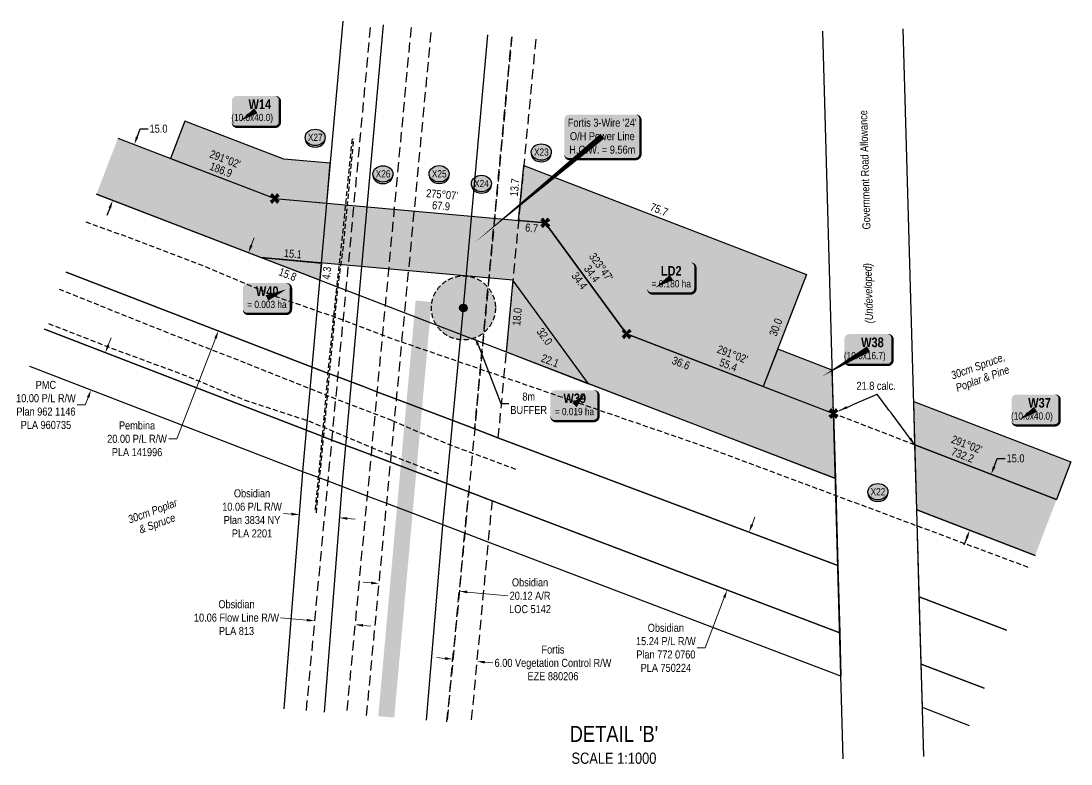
# Model space of a CAD drawing. Extents: x 633209 to 644713, y 5826006 to 5832721.
# Drawn here: x 642432 to 643743, y 5830528 to 5831455 of the extents above; entities that cross this region are included whole.
import ezdxf
from ezdxf.enums import TextEntityAlignment as Align

# ---------------------------------------------------------------- set-up
doc = ezdxf.new("R2010")
doc.units = 0
doc.header["$LTSCALE"] = 5
doc.header["$PDSIZE"] = 0.5
for name, pattern in [('0', [1, 1, 0]), ('DASHED4', [1.875, 1.25, -0.625]), ('foc-ACCESSROAD', [3.75, 2.5, -1.25]), ('foc-FLOWLINE', [3.75, 2.5, -1.25]), ('foc-TRAV', [1.875, 1.25, -0.625]), ('POWERLINE5', [7.8, 2.4, -0.6, 0.6, -0.6, 0.6, -0.6, 2.4]), ('UG_PIPE', [1.875, 1.25, -0.625])]:
    doc.linetypes.add(name, pattern=pattern)
doc.layers.get('Defpoints').update_dxf_attribs({"color": 9})
for name, color, linetype in [('AS-PIPE-UG', 44, 'UG_PIPE'), ('AS-POWER', 104, 'foc-POWER'), ('AS-POWER-EXISTING', 72, 'POWERLINE5'), ('AS-ROADS', 254, 'Continuous'), ('C-AR', 13, 'foc-ACCESSROAD'), ('C-FLOWLINE', 13, 'foc-FLOWLINE'), ('C-RW', 13, 'Continuous'), ('CG-NOTES', 7, 'Continuous'), ('DETAIL-T', 7, 'Continuous'), ('F-EZE', 190, 'foc-FLOWLINE'), ('F-RW', 190, 'Continuous'), ('L-BD1', 253, 'Continuous'), ('L-MON', 1, 'Continuous'), ('L-ROAD-T', 7, 'Continuous'), ('L-SEC', 7, 'Continuous'), ('P-CROSSINGS', 250, 'Continuous'), ('P-PROPOSED', 10, 'Continuous'), ('P-PROPOSED-H', 21, 'Continuous'), ('P-TEMP-BLOCKS', 250, 'Continuous'), ('P-TEMP-H', 41, 'Continuous'), ('P-TEMP_LOG DECK', 46, 'Continuous'), ('P-TEMP_WORKSPACE', 46, 'Continuous'), ('P-TRAV', 4, 'foc-TRAV'), ('P-TXT', 4, 'Continuous'), ('T-BUSH-T', 110, 'Continuous')]:
    doc.layers.add(name, color=color, linetype=linetype)
for name, color, linetype, lineweight in [('C-AR-T', 13, 'Continuous', 9), ('C-FLOWLINE-T', 13, 'Continuous', 9), ('C-RW-T', 13, 'Continuous', 9), ('F-EZE-T', 190, 'Continuous', 9), ('F-RW-T', 190, 'Continuous', 9), ('P-TEMP-T', 46, 'Continuous', 18), ('T-TEXT', 48, 'Continuous', 18)]:
    doc.layers.add(name, color=color, linetype=linetype, lineweight=lineweight)
doc.layers.add('P-POWER BUFFER', color=7, linetype='DASHED4', true_color=0x007000)
doc.layers.add('P-POWER BUFFER-T', color=7, linetype='Continuous', true_color=0x007000)
doc.layers.add('P-POWER BUFFER-H', color=7, linetype='0', true_color=0x8aff8a, transparency=0.7)
doc.styles.add('175L', font='ARIALN.TTF', dxfattribs={"height": 20})
doc.styles.add('80', font='ARIALN.TTF', dxfattribs={"height": 10})
doc.styles.add('80CG', font='ARIALN.TTF', dxfattribs={"height": 10})
doc.styles.add('80L', font='ARIALN.TTF', dxfattribs={"height": 10})
doc.styles.add('80LS', font='ARIALNI.TTF', dxfattribs={"height": 10})
doc.styles.add('BOLD', font='ARIALNB.TTF')
doc.styles.add('Crossing', font='ARIALN.TTF', dxfattribs={"height": 10})
doc.styles.add('foc-LtypeFont', font='ARIALN.TTF', dxfattribs={"height": 7.35})
doc.styles.add('MtXpl_Arial_Narrow', font='ARIALNI.TTF')
doc.linetypes.add('foc-POWER', pattern='A,6,-1,["P",foc-LtypeFont,S=0.2,R=0,X=-0.625,Y=-0.75],-1.24,4', length=12.24)
doc.dimstyles.new('Compass 5 000', dxfattribs={"dimscale": 5, "dimtxt": 9, "dimasz": 2, "dimexe": 0.2, "dimexo": 0.0625, "dimgap": 0.5, "dimtad": 0, "dimtih": 1, "dimtoh": 1, "dimzin": 0, "dimdsep": 46, "dimtxsty": '80CG', "dimcen": 0.1, "dimse1": 1, "dimse2": 1, "dimclrd": 256, "dimclrt": 256, "dimaunit": 1, "dimadec": 4, "dimazin": 0, "dimtfac": 0.06, "dimtofl": 0, "dimtmove": 0, "dimatfit": 1, "dimfxl": 0.2, "dimtolj": 1, "dimtzin": 0, "dimlwd": -1, "dimarcsym": 0})

# ---------------------------------------------------------------- blocks, each defined once
blk = doc.blocks.new('POWERPOLE')
h = blk.add_hatch(color=255)
edge = h.paths.add_edge_path()
edge.add_arc((0, 0), 0.96, 0, 360)
at = {"linetype": 'Continuous'}
for p, q in [((0.68, -0.68), (-0.68, 0.68)), ((-0.68, -0.68), (0.68, 0.68))]:
    blk.add_line(p, q, dxfattribs=at)
blk.add_circle((0, 0), 0.96, dxfattribs=at)
blk = doc.blocks.new('label_road_undeveloped')
at = {"layer": 'L-ROAD-T', "style": '80L'}
blk.add_text('Government Road Allowance', height=10, dxfattribs=at).set_placement((0, 0), align=Align.MIDDLE_CENTER)
at = {"layer": 'T-TEXT', "style": '80LS'}
blk.add_text('(Undeveloped)', height=10, dxfattribs=at).set_placement((-154.2, 0), align=Align.MIDDLE_CENTER)
blk = doc.blocks.new('*U563')
at = {"true_color": 0xff8aff}
h = blk.add_hatch(color=211, dxfattribs=at)
edge = h.paths.add_edge_path()
edge.add_line((-24, -20), (24, -20))
edge.add_arc((24, -14), 6, 270, 360)
edge.add_line((30, -14), (30, 12.5))
edge.add_arc((24, 12.5), 6, 0, 90)
edge.add_line((24, 18.5), (-24, 18.5))
edge.add_arc((-24, 12.5), 6, 90, 180)
edge.add_line((-30, 12.5), (-30, -14))
edge.add_arc((-24, -14), 6, 180, 270)
at = {"color": 250, "flags": 128}
blk.add_lwpolyline([(-24, -20, 3, 3, 0), (24, -20, 3, 3, 0.414214), (30, -14, 3, 3, 0), (30, 12.5, 3, 0, 0.414214), (24, 18.5, 0, 0, 0), (-24, 18.5, 0, 0, 0.414214), (-30, 12.5, 0, 0, 0), (-30, -14, 0, 3, 0.414214)], format="xyseb", close=True, dxfattribs=at)
at = {"flags": 128}
blk.add_lwpolyline([(-20.1, -12.9, 0, 7.5, 0), (0, 0, 0, 0, 0)], format="xyseb", dxfattribs=at)
at = {"color": 250}
for tag, p, height, style in [('TEMP_AREA_W1_001', (-9.2, 2.2), 12, 'BOLD'), ('ENTER_TEXT_001', (-30.7, -12.8), 9, '80')]:
    blk.add_attdef(tag, p, '', height=height, dxfattribs=dict(at, style=style))
blk = doc.blocks.new('TEMP')
h = blk.add_hatch(color=255)
h.dxf.hatch_style = 1
h.paths.add_polyline_path([(-1.15, -0.67), (-0.67, -0.67), (-0.67, -1.15), (0, -0.25), (0.67, -1.15), (0.67, -0.67), (1.15, -0.67), (0.25, 0), (1.15, 0.67), (0.67, 0.67), (0.67, 1.15), (0, 0.25), (-0.67, 1.15), (-0.67, 0.67), (-1.15, 0.67), (-0.25, 0)])
h.paths.add_polyline_path([(0.57, 0.85), (0.57, 0.57), (0.85, 0.57), (0.08, 0), (0.85, -0.57), (0.57, -0.57), (0.57, -0.85), (0, -0.08), (-0.57, -0.85), (-0.57, -0.57), (-0.85, -0.57), (-0.08, 0), (-0.85, 0.57), (-0.57, 0.57), (-0.57, 0.85), (0, 0.08)], flags=16)
h = blk.add_hatch(color=1)
h.dxf.hatch_style = 1
h.paths.add_polyline_path([(-0.07, -0.01), (-0.08, 0), (-0.85, -0.57), (-0.57, -0.57), (-0.57, -0.85), (0.07, 0.01), (0.08, 0), (0.85, 0.57), (0.57, 0.57), (0.57, 0.85)])
at = {"color": 1}
for p, q in [((-0.08, 0), (0.08, 0)), ((0, 0.08), (0, -0.08))]:
    blk.add_line(p, q, dxfattribs=at)
at = {"color": 255, "flags": 128}
blk.add_lwpolyline([(-0.25, 0), (-1.15, 0.67), (-0.67, 0.67), (-0.67, 1.15), (0, 0.25), (0.67, 1.15), (0.67, 0.67), (1.15, 0.67), (0.25, 0), (1.15, -0.67), (0.67, -0.67), (0.67, -1.15), (0, -0.25), (-0.67, -1.15), (-0.67, -0.67), (-1.15, -0.67)], close=True, dxfattribs=at)
at = {"color": 1, "flags": 128}
blk.add_lwpolyline([(-0.08, 0), (-0.85, 0.57), (-0.57, 0.57), (-0.57, 0.85), (0, 0.08), (0.57, 0.85), (0.57, 0.57), (0.85, 0.57), (0.08, 0), (0.85, -0.57), (0.57, -0.57), (0.57, -0.85), (0, -0.08), (-0.57, -0.85), (-0.57, -0.57), (-0.85, -0.57)], close=True, dxfattribs=at)
blk = doc.blocks.new('xing2')
h = blk.add_hatch(color=50)
h.dxf.hatch_style = 1
edge = h.paths.add_edge_path()
edge.add_ellipse((0, 0), major_axis=(-12.5, 0), ratio=0.816297, start_angle=0, end_angle=360)
h = blk.add_hatch(color=250)
h.dxf.hatch_style = 1
edge = h.paths.add_edge_path()
edge.add_ellipse((0, -2), major_axis=(-12.5, 0), ratio=0.816297, start_angle=0, end_angle=180)
edge.add_line((12.5, -2), (12.5, 0))
edge.add_ellipse((0, 0), major_axis=(-12.5, 0), ratio=0.816297, start_angle=0, end_angle=180, ccw=False)
edge.add_line((-12.5, 0), (-12.5, -2))
at = {"color": 250}
blk.add_ellipse((0, 0), major_axis=(-12.5, 0), ratio=0.816297, dxfattribs=at)
blk.add_ellipse((0, -2), major_axis=(-12.5, 0), ratio=0.816297, start_param=0, end_param=3.141593, dxfattribs=at)
at = {"color": 250, "style": 'Crossing'}
blk.add_attdef('CROSSING', text='', height=9, dxfattribs=at).set_placement((0.1, 0), align=Align.MIDDLE_CENTER)
at = {"color": 250, "style": 'Crossing', "flags": 1}
for tag, p in [('OWNER', (0.1, -12.5)), ('DESCRIPTION', (0.1, -25.8)), ('LOCATION', (0.1, -39.3)), ('DWG_REF', (0.1, -52.8))]:
    blk.add_attdef(tag, text='', height=9, dxfattribs=at).set_placement(p, align=Align.MIDDLE_CENTER)
blk = doc.blocks.new('*U579')
h = blk.add_hatch(color=255)
edge = h.paths.add_edge_path()
edge.add_line((-41.5, -28.5), (41.5, -28.5))
edge.add_arc((41.5, -22.5), 6, 270, 360)
edge.add_line((47.5, -22.5), (47.5, 21))
edge.add_arc((41.5, 21), 6, 0, 90)
edge.add_line((41.5, 27), (-41.5, 27))
edge.add_arc((-41.5, 21), 6, 90, 180)
edge.add_line((-47.5, 21), (-47.5, -22.5))
edge.add_arc((-41.5, -22.5), 6, 180, 270)
at = {"color": 104, "flags": 128}
blk.add_lwpolyline([(-41.5, -28.5, 3, 3, 0), (41.5, -28.5, 3, 3, 0.414214), (47.5, -22.5, 3, 3, 0), (47.5, 21, 3, 0, 0.414214), (41.5, 27, 0, 0, 0), (-41.5, 27, 0, 0, 0.414214), (-47.5, 21, 0, 0, 0), (-47.5, -22.5, 0, 3, 0.414214)], format="xyseb", close=True, dxfattribs=at)
blk.add_lwpolyline([(-161.3, -134.2, 0, 7.5, 0), (0, 0, 0, 0, 0)], format="xyseb", dxfattribs=at)
at = {"color": 104, "style": '80'}
blk.add_attdef('ENTER_TEXT_001', (-26.8, -4.9), '', height=10, dxfattribs=at)
blk = doc.blocks.new('*D580')
at = {"layer": 'C-RW-T', "transparency": 16777216}
for p, q in [((642769.3, 5830839.6), (642759.3, 5830840.4)), ((642839.2, 5830834.1), (642849.1, 5830833.3))]:
    blk.add_line(p, q, dxfattribs=at)
for points in [[(642769.4, 5830841.3), (642769.2, 5830837.9), (642779.3, 5830838.8)], [(642839.3, 5830835.8), (642839, 5830832.5), (642829.2, 5830834.9)]]:
    blk.add_solid(points, dxfattribs=at)
at = {"layer": 'Defpoints', "color": 0, "transparency": 16777216}
for p in [(642779.3, 5830838.8), (642773.3, 5830763), (642823.2, 5830759.1)]:
    blk.add_point(p, dxfattribs=at)
at = {"layer": 'C-RW-T', "transparency": 16777216, "insert": (642720.2, 5830840.4), "char_height": 10, "attachment_point": 5, "style": '80CG'}
blk.add_mtext('\\A1;Obsidian\\P10.06 P/L R/W\\PPlan 3834 NY\\PPLA 2201', dxfattribs=at)
blk = doc.blocks.new('*D581')
at = {"layer": 'C-AR-T', "transparency": 16777216}
for p, q in [((642868.9, 5830753.7), (642859, 5830754.6)), ((642989, 5830742.3), (643039.5, 5830737.6))]:
    blk.add_line(p, q, dxfattribs=at)
for points in [[(642869.1, 5830755.4), (642868.8, 5830752), (642878.9, 5830752.8)], [(642989.2, 5830744), (642988.9, 5830740.7), (642979.1, 5830743.3)]]:
    blk.add_solid(points, dxfattribs=at)
at = {"layer": 'Defpoints', "color": 0, "transparency": 16777216}
for p in [(642878.9, 5830752.8), (642873.4, 5830694.5), (642973.6, 5830685)]:
    blk.add_point(p, dxfattribs=at)
at = {"layer": 'C-AR-T', "transparency": 16777216, "insert": (643067.4, 5830737.6), "char_height": 10, "attachment_point": 5, "style": '80CG'}
blk.add_mtext('\\A1;Obsidian\\P20.12 A/R\\PLOC 5142', dxfattribs=at)
blk = doc.blocks.new('*D582')
at = {"layer": 'Defpoints', "color": 0, "transparency": 16777216}
for p in [(642573.1, 5831300.9), (642585.9, 5831296), (642559, 5831226)]:
    blk.add_point(p, dxfattribs=at)
at = {"layer": 'P-TXT', "transparency": 16777216}
for p, q in [((642576.7, 5831310.2), (642580.7, 5831320.6)), ((642580.7, 5831320.6), (642590.7, 5831320.6)), ((642542.6, 5831221.6), (642539, 5831212.2))]:
    blk.add_line(p, q, dxfattribs=at)
for points in [[(642575.1, 5831310.8), (642578.2, 5831309.6), (642573.1, 5831300.9)], [(642541, 5831222.2), (642544.1, 5831221), (642546.2, 5831230.9)]]:
    blk.add_solid(points, dxfattribs=at)
at = {"layer": 'P-TXT', "transparency": 16777216, "insert": (642603.4, 5831320.6), "char_height": 10, "attachment_point": 5, "style": '80CG'}
blk.add_mtext('\\A1;15.0', dxfattribs=at)
blk = doc.blocks.new('*D583')
at = {"layer": 'Defpoints', "color": 0, "transparency": 16777216}
for p in [(643638.3, 5830891.3), (643643.3, 5830889.4), (643611.4, 5830821.3)]:
    blk.add_point(p, dxfattribs=at)
at = {"layer": 'P-TXT', "transparency": 16777216}
for p, q in [((643646.9, 5830898.7), (643650.9, 5830909.1)), ((643650.9, 5830909.1), (643660.9, 5830909.1)), ((643612.8, 5830810), (643609.2, 5830800.7))]:
    blk.add_line(p, q, dxfattribs=at)
for points in [[(643645.4, 5830899.3), (643648.5, 5830898.1), (643643.3, 5830889.4)], [(643611.3, 5830810.6), (643614.4, 5830809.4), (643616.4, 5830819.4)]]:
    blk.add_solid(points, dxfattribs=at)
at = {"layer": 'P-TXT', "transparency": 16777216, "insert": (643673.7, 5830909.1), "char_height": 10, "attachment_point": 5, "style": '80CG'}
blk.add_mtext('\\A1;15.0', dxfattribs=at)
blk = doc.blocks.new('*D584')
at = {"layer": 'Defpoints', "color": 0, "transparency": 16777216}
for p in [(642971.2, 5830659.7), (643000.9, 5830655.7), (643001.1, 5830656.9)]:
    blk.add_point(p, dxfattribs=at)
at = {"layer": 'F-EZE-T', "transparency": 16777216}
for p, q in [((642961.1, 5830659.4), (642951.1, 5830660.4)), ((643010.9, 5830654.7), (643020.9, 5830653.8))]:
    blk.add_line(p, q, dxfattribs=at)
for points in [[(642961.3, 5830661.1), (642960.9, 5830657.8), (642971.1, 5830658.5)], [(643011.1, 5830656.4), (643010.7, 5830653.1), (643000.9, 5830655.7)]]:
    blk.add_solid(points, dxfattribs=at)
at = {"layer": 'F-EZE-T', "transparency": 16777216, "insert": (643096, 5830653.8), "char_height": 10, "attachment_point": 5, "style": '80CG'}
blk.add_mtext('\\A1;Fortis\\P6.00 Vegetation Control R/W\\PEZE 880206', dxfattribs=at)
blk = doc.blocks.new('*D585')
at = {"layer": 'C-FLOWLINE-T', "transparency": 16777216}
for p, q in [((642788.7, 5830707.2), (642755.8, 5830710.3)), ((642858.7, 5830700.6), (642868.7, 5830699.7))]:
    blk.add_line(p, q, dxfattribs=at)
for points in [[(642788.8, 5830708.9), (642788.5, 5830705.6), (642798.6, 5830706.3)], [(642858.9, 5830702.3), (642858.5, 5830699), (642848.7, 5830701.6)]]:
    blk.add_solid(points, dxfattribs=at)
at = {"layer": 'Defpoints', "color": 0, "transparency": 16777216}
for p in [(642798.6, 5830706.3), (642797.3, 5830692.4), (642847.4, 5830687.7)]:
    blk.add_point(p, dxfattribs=at)
at = {"layer": 'C-FLOWLINE-T', "transparency": 16777216, "insert": (642700.8, 5830710.3), "char_height": 10, "attachment_point": 5, "style": '80CG'}
blk.add_mtext('\\A1;Obsidian\\P10.06 Flow Line R/W\\PPLA 813', dxfattribs=at)
blk = doc.blocks.new('*D586')
at = {"layer": 'Defpoints', "color": 0, "transparency": 16777216}
for p in [(642554.7, 5831034.3), (642519.1, 5830994.5), (642536.7, 5830987.7)]:
    blk.add_point(p, dxfattribs=at)
at = {"layer": 'F-RW-T', "transparency": 16777216}
for p, q in [((642540.7, 5831050.4), (642544.3, 5831059.7)), ((642515.5, 5830985.1), (642511.9, 5830975.8)), ((642511.9, 5830975.8), (642501.9, 5830975.8))]:
    blk.add_line(p, q, dxfattribs=at)
for points in [[(642539.1, 5831051), (642542.2, 5831049.8), (642537.1, 5831041.1)], [(642513.9, 5830985.7), (642517, 5830984.5), (642519.1, 5830994.5)]]:
    blk.add_solid(points, dxfattribs=at)
at = {"layer": 'F-RW-T', "transparency": 16777216, "insert": (642462.8, 5830975.8), "char_height": 10, "attachment_point": 5, "style": '80CG'}
blk.add_mtext('\\A1;PMC\\P10.00 P/L R/W\\PPlan 962 1146\\PPLA 960735', dxfattribs=at)
blk = doc.blocks.new('*D587')
at = {"layer": 'C-RW-T', "transparency": 16777216}
for p, q in [((643344.6, 5830826.6), (643348.1, 5830835.9)), ((643310, 5830735.4), (643286.1, 5830672.6)), ((643286.1, 5830672.6), (643276.1, 5830672.6))]:
    blk.add_line(p, q, dxfattribs=at)
for points in [[(643343, 5830827.2), (643346.2, 5830826), (643341, 5830817.2)], [(643308.4, 5830736), (643311.5, 5830734.8), (643313.5, 5830744.7)]]:
    blk.add_solid(points, dxfattribs=at)
at = {"layer": 'Defpoints', "color": 0, "transparency": 16777216}
for p in [(643364.5, 5830808.3), (643313.5, 5830744.7), (643336.9, 5830735.8)]:
    blk.add_point(p, dxfattribs=at)
at = {"layer": 'C-RW-T', "transparency": 16777216, "insert": (643237, 5830672.6), "char_height": 10, "attachment_point": 5, "style": '80CG'}
blk.add_mtext('\\A1;Obsidian\\P15.24 P/L R/W\\PPlan 772 0760\\PPLA 750224', dxfattribs=at)
blk = doc.blocks.new('*D588')
at = {"layer": 'Defpoints', "color": 0, "transparency": 16777216}
for p in [(642725.6, 5831161.9), (642678.1, 5831068.3), (642688, 5831064.5)]:
    blk.add_point(p, dxfattribs=at)
at = {"layer": 'F-RW-T', "transparency": 16777216}
for p, q in [((642719.3, 5831175), (642722.9, 5831184.4)), ((642674.5, 5831058.9), (642626.1, 5830933.5)), ((642626.1, 5830933.5), (642616.1, 5830933.5))]:
    blk.add_line(p, q, dxfattribs=at)
for points in [[(642717.8, 5831175.6), (642720.9, 5831174.4), (642715.7, 5831165.7)], [(642673, 5831059.5), (642676.1, 5831058.3), (642678.1, 5831068.3)]]:
    blk.add_solid(points, dxfattribs=at)
at = {"layer": 'F-RW-T', "transparency": 16777216, "insert": (642576.6, 5830933.5), "char_height": 10, "attachment_point": 5, "style": '80CG'}
blk.add_mtext('\\A1;Pembina\\P20.00 P/L R/W\\PPLA 141996', dxfattribs=at)
blk = doc.blocks.new('*D590')
at = {"layer": 'Defpoints', "color": 0, "transparency": 16777216}
for p in [(642984.2, 5831097.4), (642998.7, 5831060.1)]:
    blk.add_point(p, dxfattribs=at)
at = {"layer": 'P-POWER BUFFER-T', "color": 0, "lineweight": -2, "transparency": 16777216}
for p, q in [((642983.7, 5831097.4), (642984.7, 5831097.4)), ((642984.2, 5831096.9), (642984.2, 5831097.9))]:
    blk.add_line(p, q, dxfattribs=at)
at = {"layer": 'P-POWER BUFFER-T', "transparency": 16777216}
for p, q in [((643002.4, 5831050.8), (643030.8, 5830977.8)), ((643030.8, 5830977.8), (643040.8, 5830977.8))]:
    blk.add_line(p, q, dxfattribs=at)
blk.add_solid([(643003.9, 5831051.4), (643000.8, 5831050.2), (642998.7, 5831060.1)], dxfattribs=at)
at = {"layer": 'P-POWER BUFFER-T', "transparency": 16777216, "insert": (643065.7, 5830977.8), "char_height": 10, "attachment_point": 5, "style": '80CG'}
blk.add_mtext('\\A1;8m\\PBUFFER', dxfattribs=at)
blk = doc.blocks.new('*U786')
at = {"true_color": 0xff8aff}
h = blk.add_hatch(color=211, dxfattribs=at)
edge = h.paths.add_edge_path()
edge.add_line((-24, -20), (24, -20))
edge.add_arc((24, -14), 6, 270, 360)
edge.add_line((30, -14), (30, 12.5))
edge.add_arc((24, 12.5), 6, 0, 90)
edge.add_line((24, 18.5), (-24, 18.5))
edge.add_arc((-24, 12.5), 6, 90, 180)
edge.add_line((-30, 12.5), (-30, -14))
edge.add_arc((-24, -14), 6, 180, 270)
at = {"color": 250, "flags": 128}
blk.add_lwpolyline([(-24, -20, 3, 3, 0), (24, -20, 3, 3, 0.414214), (30, -14, 3, 3, 0), (30, 12.5, 3, 0, 0.414214), (24, 18.5, 0, 0, 0), (-24, 18.5, 0, 0, 0.414214), (-30, 12.5, 0, 0, 0), (-30, -14, 0, 3, 0.414214)], format="xyseb", close=True, dxfattribs=at)
at = {"flags": 128}
blk.add_lwpolyline([(-57.9, -34.3, 0, 7.5, 0), (0, 0, 0, 0, 0)], format="xyseb", dxfattribs=at)
at = {"color": 250}
for tag, p, height, style in [('TEMP_AREA_W1_001', (-9.2, 2.2), 12, 'BOLD'), ('ENTER_TEXT_001', (-30.7, -12.8), 9, '80')]:
    blk.add_attdef(tag, p, '', height=height, dxfattribs=dict(at, style=style))
blk = doc.blocks.new('*U787')
at = {"true_color": 0xff8aff}
h = blk.add_hatch(color=211, dxfattribs=at)
edge = h.paths.add_edge_path()
edge.add_line((-24, -20), (24, -20))
edge.add_arc((24, -14), 6, 270, 360)
edge.add_line((30, -14), (30, 12.5))
edge.add_arc((24, 12.5), 6, 0, 90)
edge.add_line((24, 18.5), (-24, 18.5))
edge.add_arc((-24, 12.5), 6, 90, 180)
edge.add_line((-30, 12.5), (-30, -14))
edge.add_arc((-24, -14), 6, 180, 270)
at = {"color": 250, "flags": 128}
blk.add_lwpolyline([(-24, -20, 3, 3, 0), (24, -20, 3, 3, 0.414214), (30, -14, 3, 3, 0), (30, 12.5, 3, 0, 0.414214), (24, 18.5, 0, 0, 0), (-24, 18.5, 0, 0, 0.414214), (-30, 12.5, 0, 0, 0), (-30, -14, 0, 3, 0.414214)], format="xyseb", close=True, dxfattribs=at)
at = {"flags": 128}
blk.add_lwpolyline([(13.3, 14.3, 0, 7.5, 0), (0, 0, 0, 0, 0)], format="xyseb", dxfattribs=at)
at = {"color": 250}
for tag, p, height, style in [('TEMP_AREA_W1_001', (-9.2, 2.2), 12, 'BOLD'), ('ENTER_TEXT_001', (-30.7, -12.8), 9, '80')]:
    blk.add_attdef(tag, p, '', height=height, dxfattribs=dict(at, style=style))
blk = doc.blocks.new('*U788')
at = {"true_color": 0xff8aff}
h = blk.add_hatch(color=211, dxfattribs=at)
edge = h.paths.add_edge_path()
edge.add_line((-24, -20), (24, -20))
edge.add_arc((24, -14), 6, 270, 360)
edge.add_line((30, -14), (30, 12.5))
edge.add_arc((24, 12.5), 6, 0, 90)
edge.add_line((24, 18.5), (-24, 18.5))
edge.add_arc((-24, 12.5), 6, 90, 180)
edge.add_line((-30, 12.5), (-30, -14))
edge.add_arc((-24, -14), 6, 180, 270)
at = {"color": 250, "flags": 128}
blk.add_lwpolyline([(-24, -20, 3, 3, 0), (24, -20, 3, 3, 0.414214), (30, -14, 3, 3, 0), (30, 12.5, 3, 0, 0.414214), (24, 18.5, 0, 0, 0), (-24, 18.5, 0, 0, 0.414214), (-30, 12.5, 0, 0, 0), (-30, -14, 0, 3, 0.414214)], format="xyseb", close=True, dxfattribs=at)
at = {"flags": 128}
blk.add_lwpolyline([(24.3, 10.7, 0, 7.5, 0), (0, 0, 0, 0, 0)], format="xyseb", dxfattribs=at)
at = {"color": 250}
for tag, p, height, style in [('TEMP_AREA_W1_001', (-9.2, 2.2), 12, 'BOLD'), ('ENTER_TEXT_001', (-30.7, -12.8), 9, '80')]:
    blk.add_attdef(tag, p, '', height=height, dxfattribs=dict(at, style=style))

msp = doc.modelspace()

# ---------------------------------------------------------------- hatches: boundary and pattern name
at = {"layer": 'AS-ROADS'}
h = msp.add_hatch(color=256, dxfattribs=at)
h.dxf.hatch_style = 1
h.paths.add_polyline_path([(642877.836, 5830587.212), (642897.77, 5830585.646), (642944.421, 5831104.392), (642924.508, 5831106.182)])
at = {"layer": 'P-POWER BUFFER-H'}
h = msp.add_hatch(color=256, dxfattribs=at)
h.dxf.hatch_style = 1
edge = h.paths.add_edge_path()
edge.add_arc((642984.235, 5831096.887), 39.987, 0, 360)
at = {"layer": 'P-PROPOSED-H'}
h = msp.add_hatch(color=256, dxfattribs=at)
h.dxf.hatch_style = 1
h.paths.add_polyline_path([(642525.818, 5831238.729), (642731.347, 5831159.701), (643045.982, 5831131.5), (643140.569, 5831002.35), (643448.706, 5830883.868), (643446.416, 5830965.076), (643188.04, 5831064.425), (643086.441, 5831203.151), (642748.476, 5831233.442), (642552.818, 5831308.675)])
h = msp.add_hatch(color=256, dxfattribs=at)
h.dxf.hatch_style = 1
h.paths.add_polyline_path([(643698.101, 5830787.973), (643725.009, 5830857.954), (643548.127, 5830925.967), (643550.417, 5830844.759)])
at = {"layer": 'P-TEMP-H'}
h = msp.add_hatch(color=256, dxfattribs=at)
h.dxf.hatch_style = 1
h.paths.add_polyline_path([(642813.458, 5831227.618), (642817.92, 5831277.403), (642759.895, 5831282.603), (642636.47, 5831330.062), (642618.531, 5831283.407), (642748.476, 5831233.442)])
h = msp.add_hatch(color=256, dxfattribs=at)
h.dxf.hatch_style = 1
h.paths.add_polyline_path([(643059.517, 5831274.499), (643412.512, 5831138.769), (643358.695, 5830998.806), (643188.04, 5831064.425), (643086.441, 5831203.151), (643053.048, 5831206.144)])
h = msp.add_hatch(color=256, dxfattribs=at)
h.dxf.hatch_style = 1
h.paths.add_polyline_path([(642731.347, 5831159.701), (642806.764, 5831152.941), (642804.837, 5831131.443)])
h = msp.add_hatch(color=256, dxfattribs=at)
h.dxf.hatch_style = 1
h.paths.add_polyline_path([(643140.569, 5831002.35), (643045.982, 5831131.5), (643037.509, 5831041.978)])
h = msp.add_hatch(color=256, dxfattribs=at)
h.dxf.hatch_style = 1
h.paths.add_polyline_path([(643444.89, 5831019.215), (643376.634, 5831045.46), (643358.695, 5830998.806), (643446.416, 5830965.076)])
h = msp.add_hatch(color=256, dxfattribs=at)
h.dxf.hatch_style = 1
h.paths.add_polyline_path([(643548.127, 5830925.967), (643546.601, 5830980.106), (643742.948, 5830904.608), (643725.009, 5830857.954)])

# ---------------------------------------------------------------- linework, layer by layer
at = {"layer": 'AS-PIPE-UG', "flags": 128}
for points in [[(642845.095, 5831308.142), (642832.065, 5831178.822), (642825.185, 5831117.817), (642816.41, 5831032.792), (642810.54, 5830966.662), (642798.73, 5830841.792)], [(642800.625, 5830841.317), (642812.56, 5830966.782), (642818.645, 5831032.457), (642827.015, 5831118.102), (642834.92, 5831179.062), (642847.305, 5831307.887)], [(642512.54, 5831204.33), (642563.3, 5831185.987), (642654.3, 5831151.652), (642751.215, 5831110.822), (642824.605, 5831085.332), (642894.735, 5831058.737), (642970.18, 5831032.807), (643281.55, 5830925.372), (643692.103, 5830772.374)], [(642895.135, 5830956.267), (642825.205, 5830983.007), (642765.95, 5831006.567), (642703.965, 5831031.247), (642629.9, 5831059.857), (642562.555, 5831086.712), (642479.959, 5831119.926)], [(642953.29, 5830889.722), (642878.915, 5830918.512), (642794.01, 5830954.417), (642712.215, 5830981.262), (642636.47, 5831012.577), (642544.95, 5831046.372), (642463.797, 5831078.055)], [(642895.24, 5830956.272), (642942.015, 5830936.392), (642967.84, 5830926.087), (643005.475, 5830911.992), (643051.74, 5830894.967)]]:
    msp.add_lwpolyline(points, dxfattribs=at)
at = {"layer": 'AS-POWER', "flags": 128}
msp.add_lwpolyline([(642938.256, 5830582.467), (642958.986, 5830830.154), (642963.87, 5830881.762), (642984.235, 5831096.887), (643014.557, 5831437.927)], dxfattribs=at)
at = {"layer": 'C-AR', "flags": 128}
for points in [[(642863.31, 5830588.352), (642888.342, 5830852.785), (642893.224, 5830904.371), (642900.662, 5830982.969), (642910.444, 5831086.298), (642944.353, 5831444.572)], [(643044.567, 5831435.086), (643008.046, 5831049.216), (642998.265, 5830945.89), (642990.827, 5830867.304), (642985.941, 5830815.695), (642963.675, 5830580.47)]]:
    msp.add_lwpolyline(points, dxfattribs=at)
at = {"layer": 'C-FLOWLINE', "flags": 128}
for points in [[(642788.032, 5830594.264), (642815.134, 5830880.562), (642820.008, 5830932.052), (642827.457, 5831010.751), (642837.243, 5831114.141), (642868.687, 5831451.733)], [(642918.754, 5831446.994), (642886.039, 5831095.563), (642876.259, 5830992.241), (642868.821, 5830913.643), (642863.939, 5830862.057), (642838.216, 5830590.323)]]:
    msp.add_lwpolyline(points, dxfattribs=at)
at = {"layer": 'C-RW'}
for points in [[(642760.225, 5830596.448), (642783.86, 5830897.392), (642833.84, 5831455.032)], [(642883.901, 5831450.293), (642832.256, 5830874.078), (642810.189, 5830592.524)], [(642488.3, 5831141.533), (642810.453, 5831017.22), (642827.455, 5831010.751), (642830.569, 5831009.565), (642859.395, 5830998.651), (642876.262, 5830992.245), (642900.664, 5830982.973), (642998.265, 5830945.89), (643027.367, 5830934.833), (643451.76, 5830775.59), (643454.136, 5830691.335), (643019.926, 5830856.253), (642990.825, 5830867.303), (642893.224, 5830904.371), (642868.821, 5830913.643), (642852.295, 5830919.92), (642820.008, 5830932.052), (642803.279, 5830938.34), (642460.871, 5831070.475)], [(643634.326, 5830622.115), (643555.847, 5830652.207), (643553.471, 5830736.481), (643662.241, 5830694.712)]]:
    msp.add_lwpolyline(points, dxfattribs=at)
at = {"layer": 'F-EZE', "flags": 128}
for points in [[(643074.449, 5831432.258), (643037.148, 5831038.159), (643027.367, 5830934.833), (642998.265, 5830945.89), (643008.044, 5831049.216), (643044.566, 5831435.086)], [(642963.673, 5830580.47), (642985.939, 5830815.695), (642990.825, 5830867.303), (643019.926, 5830856.253), (643015.043, 5830804.641), (642993.603, 5830578.12)]]:
    msp.add_lwpolyline(points, dxfattribs=at)
at = {"layer": 'F-RW'}
for points in [[(642525.818, 5831238.729), (643448.706, 5830883.868), (643451.76, 5830775.59), (643027.367, 5830934.833), (642998.265, 5830945.89), (642900.664, 5830982.969), (642876.262, 5830992.241), (642859.395, 5830998.651), (642830.571, 5831009.577), (642827.455, 5831010.758), (642810.453, 5831017.22), (642488.3, 5831141.533)], [(642460.871, 5831070.475), (642803.279, 5830938.34), (642820.008, 5830932.052), (642852.295, 5830919.92), (642868.821, 5830913.643), (642893.224, 5830904.371), (642990.825, 5830867.303), (643019.926, 5830856.253), (643454.136, 5830691.335), (643455.661, 5830637.229), (643015.043, 5830804.641), (642985.941, 5830815.695), (642888.342, 5830852.785), (642863.936, 5830862.057), (642847.612, 5830868.263), (642815.132, 5830880.562), (642798.788, 5830886.75), (642785.752, 5830891.529), (642442.884, 5831023.879)]]:
    msp.add_lwpolyline(points, dxfattribs=at)
at = {"layer": 'F-RW', "flags": 128}
for points in [[(643662.241, 5830694.712), (643553.471, 5830736.481), (643550.417, 5830844.759), (643698.101, 5830787.973)], [(643616.377, 5830575.434), (643557.374, 5830598.057), (643555.847, 5830652.207), (643634.326, 5830622.115)]]:
    msp.add_lwpolyline(points, dxfattribs=at)
at = {"layer": 'L-SEC'}
for p, q in [((643458.569, 5830534.11), (643432.957, 5831442.368)), ((643559.097, 5830536.945), (643533.485, 5831445.202))]:
    msp.add_line(p, q, dxfattribs=at)
at = {"layer": 'P-POWER BUFFER', "linetype": 'DASHED4', "lineweight": 30}
msp.add_circle((642984.235, 5831096.887), 39.987, dxfattribs=at)
at = {"layer": 'P-PROPOSED', "flags": 128}
for points in [[(642552.818, 5831308.675), (642748.476, 5831233.442), (643086.441, 5831203.151), (643188.04, 5831064.425), (643446.416, 5830965.076), (643448.706, 5830883.868), (643140.569, 5831002.35), (643045.982, 5831131.5), (642731.347, 5831159.701), (642525.818, 5831238.729)], [(643698.101, 5830787.973), (643550.417, 5830844.759), (643548.127, 5830925.967), (643725.009, 5830857.954)]]:
    msp.add_lwpolyline(points, dxfattribs=at)
at = {"layer": 'P-TEMP_LOG DECK', "flags": 128}
msp.add_lwpolyline([(643059.517, 5831274.499), (643412.512, 5831138.769), (643358.695, 5830998.806), (643188.04, 5831064.425), (643086.441, 5831203.151), (643053.048, 5831206.144)], close=True, dxfattribs=at)
at = {"layer": 'P-TEMP_WORKSPACE', "flags": 128}
for points in [[(642813.458, 5831227.618), (642817.92, 5831277.403), (642759.895, 5831282.603), (642636.47, 5831330.062), (642618.531, 5831283.407), (642748.476, 5831233.442)], [(642731.347, 5831159.701), (642806.764, 5831152.941), (642804.837, 5831131.443)], [(643444.89, 5831019.215), (643376.634, 5831045.46), (643358.695, 5830998.806), (643446.416, 5830965.076)], [(643548.127, 5830925.967), (643546.601, 5830980.106), (643742.948, 5830904.608), (643725.009, 5830857.954)]]:
    msp.add_lwpolyline(points, close=True, dxfattribs=at)
msp.add_lwpolyline([(643140.569, 5831002.35), (643045.982, 5831131.5), (643037.509, 5831041.978), (643140.569, 5831002.35)], dxfattribs=at)
at = {"layer": 'P-TRAV', "flags": 128}
msp.add_lwpolyline([(643548.127, 5830925.967), (643446.416, 5830965.076)], dxfattribs=at)

# ---------------------------------------------------------------- block references
at = {"layer": 'AS-POWER-EXISTING', "xscale": 4.9984184, "yscale": 4.9984184, "zscale": 4.9984184}
msp.add_blockref('POWERPOLE', (642984.235, 5831096.887), dxfattribs=at)
msp.add_blockref('POWERPOLE', (642984.235, 5831096.887), dxfattribs=at)
at = {"layer": 'CG-NOTES', "xscale": 0.9996836799999997, "yscale": 0.9996836799999997, "zscale": 0.9996836799999997, "rotation": 91.60030847652281}
msp.add_blockref('label_road_undeveloped', (643485.505, 5831269.323), dxfattribs=at)
at = {"layer": 'L-MON', "color": 5, "xscale": 4.9984184, "yscale": 4.9984184, "zscale": 4.9984184}
for p in [(642748.476, 5831233.442), (643086.441, 5831203.151), (643188.04, 5831064.425), (643446.416, 5830965.076)]:
    msp.add_blockref('TEMP', p, dxfattribs=at)
at = {"layer": 'P-CROSSINGS', "color": 104}
ref = msp.add_blockref('*U579', (643157.697, 5831311.223), dxfattribs=dict(at, xscale=0.99968368, yscale=0.99968368, zscale=0.99968368))
ref.add_attrib('ENTER_TEXT_001', "Fortis 3-Wire '24'", (643114.577, 5831323.128), dxfattribs={"layer": '0', "color": 104, "height": 9.99684, "style": '80'})
ref.add_attrib('ENTER_TEXT_002', 'O/H Power Line', (643117.239, 5831306.289), dxfattribs={"layer": '0', "color": 104, "height": 9.99684, "style": '80'})
ref.add_attrib('ENTER_TEXT_003', 'H.O.W. = 9.56m', (643116.411, 5831289.451), dxfattribs={"layer": '0', "color": 104, "height": 9.99684, "style": '80'})
at = {"layer": 'P-CROSSINGS', "xscale": 0.99968368, "yscale": 0.99968368, "zscale": 0.99968368}
for p, values in [((642799.061, 5831309.83), {'CROSSING': 'X27'}), ((643081.436, 5831291.432), {'CROSSING': 'X23'}), ((642883.713, 5831264.236), {'CROSSING': 'X26'}), ((642953.837, 5831264.31), {'CROSSING': 'X25'}), ((643006.659, 5831252.22), {'CROSSING': 'X24'}), ((643501.789, 5830867.488), {'CROSSING': 'X22'})]:
    msp.add_blockref('xing2', p, dxfattribs=at).add_auto_attribs(values)
at = {"layer": 'P-TEMP-BLOCKS', "color": 3, "xscale": 0.99968368, "yscale": 0.99968368, "zscale": 0.99968368}
for name, p, values in [('*U563', (642725.011, 5831342.928), {'TEMP_AREA_W1_001': 'W14', 'ENTER_TEXT_001': '(10.0x40.0)'}), ('*U786', (643490.062, 5831045.747), {'TEMP_AREA_W1_001': 'W38', 'ENTER_TEXT_001': '(10.0x16.7)'}), ('*U563', (643698.743, 5830970.297), {'TEMP_AREA_W1_001': 'W37', 'ENTER_TEXT_001': '(10.0x40.0)'})]:
    msp.add_blockref(name, p, dxfattribs=at).add_auto_attribs(values)
at = {"layer": 'P-TEMP-BLOCKS', "color": 3}
ref = msp.add_blockref('*U563', (643243.866, 5831134.945), dxfattribs=dict(at, xscale=0.99968368, yscale=0.99968368, zscale=0.99968368))
ref.add_attrib('TEMP_AREA_W1_001', 'LD2', (643230.704, 5831137.189), dxfattribs={"layer": '0', "color": 250, "height": 11.9962, "style": 'BOLD'})
ref.add_attrib('ENTER_TEXT_001', '= 0.180 ha', (643219.305, 5831122.596), dxfattribs={"layer": '0', "color": 250, "height": 8.9972, "style": '80'})
ref = msp.add_blockref('*U788', (642738.844, 5831109.407), dxfattribs=dict(at, xscale=0.99968368, yscale=0.99968368, zscale=0.99968368))
ref.add_attrib('TEMP_AREA_W1_001', 'W40', (642725.031, 5831111.753), dxfattribs={"layer": '0', "color": 250, "height": 11.9962, "style": 'BOLD'})
ref.add_attrib('ENTER_TEXT_001', '= 0.003 ha', (642714.286, 5831096.75), dxfattribs={"layer": '0', "color": 250, "height": 8.9972, "style": '80'})
ref = msp.add_blockref('*U787', (643122.895, 5830975.711), dxfattribs=dict(at, xscale=0.99968368, yscale=0.99968368, zscale=0.99968368))
ref.add_attrib('TEMP_AREA_W1_001', 'W39', (643109.065, 5830978.057), dxfattribs={"layer": '0', "color": 250, "height": 11.9962, "style": 'BOLD'})
ref.add_attrib('ENTER_TEXT_001', '= 0.019 ha', (643098.337, 5830963.055), dxfattribs={"layer": '0', "color": 250, "height": 8.9972, "style": '80'})

# ---------------------------------------------------------------- texts
at = {"layer": 'DETAIL-T', "color": 3, "insert": (643172.175, 5830551.427), "char_height": 19.99367, "width": 223.78721, "attachment_point": 5, "style": '80CG'}
msp.add_mtext("DETAIL 'B'\\P{\\H0.7x;SCALE 1:1000}", dxfattribs=at)
at = {"layer": 'L-BD1', "color": 3, "style": '175L'}
for s, p in [("291°02'", (642686.55, 5831282.691)), ('186.9', (642681.437, 5831269.394)), ("291°02'", (643612.807, 5830926.535)), ('732.2', (643607.694, 5830913.238))]:
    msp.add_text(s, height=9.9968, rotation=338.967689, dxfattribs=at).set_placement(p, align=Align.MIDDLE_CENTER)
at = {"layer": 'L-BD1', "color": 5, "style": '175L'}
for s, rotation, p in [("275°07'", 354.878317, (642957.55, 5831238.541)), ('67.9', 354.878317, (642956.278, 5831224.352)), ("323°47'", 306.218102, (643156.193, 5831148.093)), ('34.4', 306.218102, (643144.7, 5831139.676)), ("291°02'", 338.967689, (643320.148, 5831039.065)), ('55.4', 338.967689, (643315.036, 5831025.768))]:
    msp.add_text(s, height=9.9968, rotation=rotation, dxfattribs=at).set_placement(p, align=Align.MIDDLE_CENTER)
at = {"layer": 'P-TEMP-T', "style": '175L'}
for s, rotation, p in [('13.7', 84.59304, (643048.11, 5831247.338)), ('75.7', 338.967689, (643228.565, 5831219.673)), ('6.7', 354.878317, (643069.328, 5831196.788)), ('15.1', 354.878317, (642771.293, 5831164.53)), ('15.8', 338.967689, (642764.692, 5831138.745)), ('4.3', 84.878317, (642813.432, 5831140.401)), ('34.4', 306.218102, (643129.164, 5831130.942)), ('18.0', 84.592972, (643051.201, 5831085.844)), ('30.0', 68.967689, (643374.271, 5831072.78)), ('32.0', 306.218102, (643085.614, 5831061.314)), ('22.1', 338.967689, (643092.447, 5831031.028)), ('36.6', 338.967689, (643255.866, 5831028.17))]:
    msp.add_text(s, height=9.9968, rotation=rotation, dxfattribs=at).set_placement(p, align=Align.MIDDLE_CENTER)
at = {"layer": 'P-TXT', "insert": (643499.578, 5831004.691), "char_height": 9.9968, "width": 48.14752, "attachment_point": 2, "style": '175L'}
msp.add_mtext('21.8 calc.', dxfattribs=at)
at = {"layer": 'T-BUSH-T', "char_height": 9.99684, "attachment_point": 2, "rotation": 20, "line_spacing_factor": 0.989768, "style": 'MtXpl_Arial_Narrow'}
for s, insert, width in [('30cm Spruce, Poplar & Pine', (643625, 5831028.978), 80.39519), ('30cm Poplar & Spruce', (642594.291, 5830848.115), 64.75893)]:
    msp.add_mtext(s, dxfattribs=dict(at, insert=insert, width=width))

# ---------------------------------------------------------------- dimensions: what is measured, and where the dimension line sits
at = {"layer": 'C-AR-T'}
dim = msp.add_linear_dim(base=(642878.873, 5830752.761), p1=(642973.571, 5830685.014), p2=(642873.358, 5830694.501), angle=174.592414, text='Obsidian\\P20.12 A/R\\PLOC 5142', dimstyle='Compass 5 000', dxfattribs=at)
dim.commit()
dim.dimension.update_dxf_attribs({"geometry": '*D581', "text_midpoint": (643067.439, 5830737.552), "dimtype": 161})
at = {"layer": 'C-FLOWLINE-T'}
dim = msp.add_linear_dim(base=(642798.638, 5830706.297), p1=(642847.431, 5830687.666), p2=(642797.323, 5830692.409), angle=174.592457, text='Obsidian\\P10.06 Flow Line R/W\\PPLA 813', dimstyle='Compass 5 000', dxfattribs=at)
dim.commit()
dim.dimension.update_dxf_attribs({"geometry": '*D585', "text_midpoint": (642700.841, 5830710.348), "dimtype": 161})
at = {"layer": 'C-RW-T'}
for base, p1, p2, angle, text, picture, middle in [((642779.26, 5830838.82), (642823.245, 5830759.108), (642773.307, 5830763.03), 175.509477, 'Obsidian\\P10.06 P/L R/W\\PPlan 3834 NY\\PPLA 2201', '*D580', (642720.235, 5830840.385)), ((643313.515, 5830744.745), (643364.478, 5830808.341), (643336.944, 5830735.846), 249.202636, 'Obsidian\\P15.24 P/L R/W\\PPlan 772 0760\\PPLA 750224', '*D587', (643237.022, 5830672.588))]:
    dim = msp.add_linear_dim(base=base, p1=p1, p2=p2, angle=angle, text=text, dimstyle='Compass 5 000', dxfattribs=at)
    dim.commit()
    dim.dimension.update_dxf_attribs({"geometry": picture, "text_midpoint": middle, "dimtype": 161})
at = {"layer": 'F-EZE-T'}
dim = msp.add_aligned_dim(p1=(642971.174, 5830659.689), p2=(643001.056, 5830656.861), distance=-1.204, text='Fortis\\P6.00 Vegetation Control R/W\\PEZE 880206', dimstyle='Compass 5 000', dxfattribs=at)
dim.commit()
dim.dimension.update_dxf_attribs({"geometry": '*D584', "text_midpoint": (643096.01, 5830653.777)})
at = {"layer": 'F-RW-T'}
dim = msp.add_linear_dim(base=(642678.139, 5831068.278), p1=(642725.638, 5831161.896), p2=(642688.039, 5831064.458), angle=248.89938, text='Pembina\\P20.00 P/L R/W\\PPLA 141996', dimstyle='Compass 5 000', dxfattribs=at)
dim.commit()
dim.dimension.update_dxf_attribs({"geometry": '*D588', "text_midpoint": (642576.595, 5830933.512), "dimtype": 161})
dim = msp.add_aligned_dim(p1=(642554.662, 5831034.281), p2=(642536.672, 5830987.676), distance=-18.861, text='PMC\\P10.00 P/L R/W\\PPlan 962 1146\\PPLA 960735', dimstyle='Compass 5 000', dxfattribs=at)
dim.commit()
dim.dimension.update_dxf_attribs({"geometry": '*D586', "text_midpoint": (642462.788, 5830975.81)})
at = {"layer": 'P-POWER BUFFER-T'}
dim = msp.add_radius_dim(center=(642984.235, 5831097.387), mpoint=(642998.745, 5831060.125), text='8m\\PBUFFER', dimstyle='Compass 5 000', dxfattribs=at)
dim.commit()
dim.dimension.update_dxf_attribs({"geometry": '*D590', "text_midpoint": (643065.702, 5830977.817), "dimtype": 164})
at = {"layer": 'P-TXT'}
for base, p1, p2, picture, middle in [((642573.08, 5831300.884), (642558.974, 5831225.98), (642585.882, 5831295.961), '*D582', (642603.42, 5831320.619)), ((643643.329, 5830889.361), (643611.356, 5830821.327), (643638.265, 5830891.308), '*D583', (643673.67, 5830909.096))]:
    dim = msp.add_linear_dim(base=base, p1=p1, p2=p2, angle=68.967689, text='15.0', dimstyle='Compass 5 000', dxfattribs=at)
    dim.commit()
    dim.dimension.update_dxf_attribs({"geometry": picture, "text_midpoint": middle, "dimtype": 161})

# ---------------------------------------------------------------- leaders
at = {"layer": 'P-TXT', "path_type": 1}
for points in [[(643453.997, 5830969.01), (643500.873, 5830989.202)], [(643548.127, 5830925.967), (643500.873, 5830989.202)]]:
    msp.add_leader(points, dimstyle='Compass 5 000', override={"dimgap": 0.5, "dimtad": 0}, dxfattribs=at)

doc.saveas('drawing.dxf')
